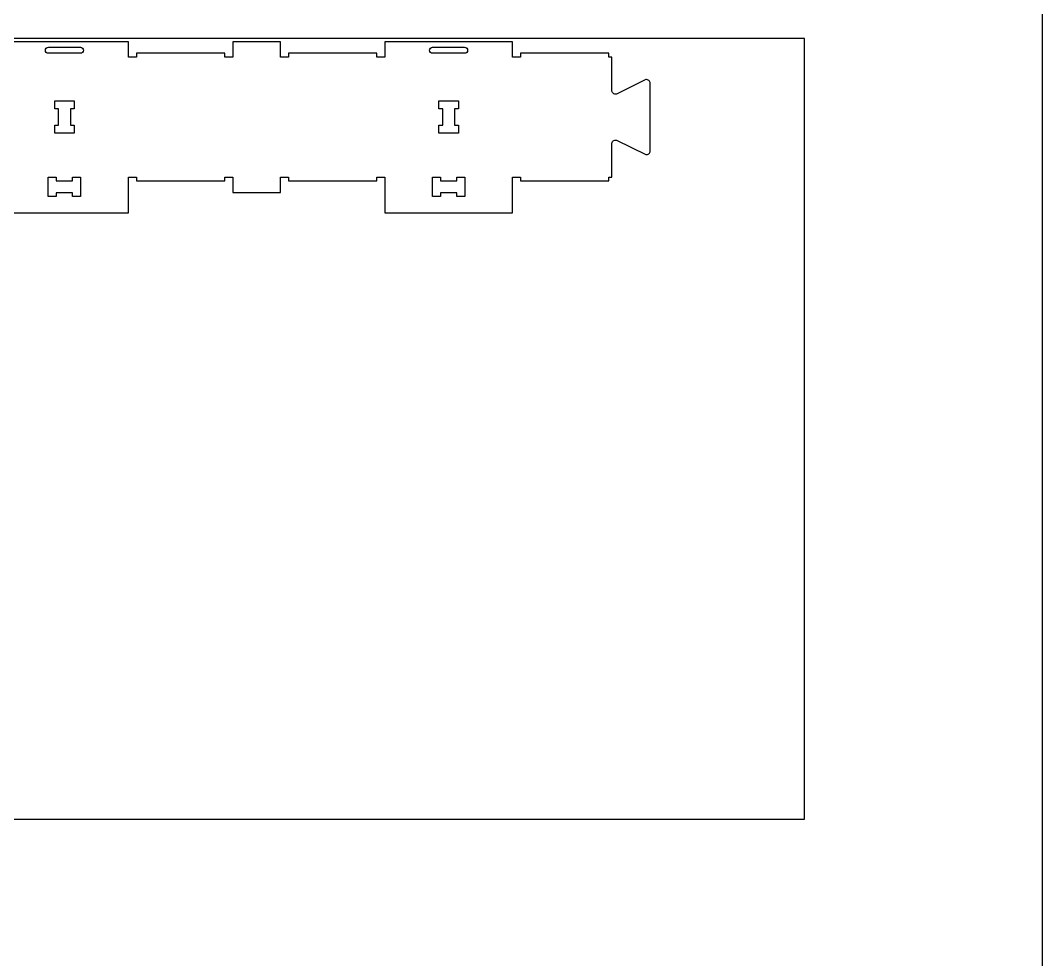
# Model space of a CAD drawing. Extents: x 0 to 4485, y 0 to 10771.
# Drawn here: x 1587 to 3183, y 2810 to 4278 of the extents above; entities that cross this region are included whole.
import ezdxf

# ---------------------------------------------------------------- set-up
doc = ezdxf.new("R2010")
doc.units = 0
for name, color, linetype in [('0_SHEET_SPRUCEPLY_2440X122', 1, 'CONTINUOUS'), ('3_ANYTOOL_CUTTHROUGH_INSID', 4, 'CONTINUOUS'), ('4_ANYTOOL_CUTTHROUGH_OUTSI', 5, 'CONTINUOUS'), ('DONOTCUT', 7, 'CONTINUOUS')]:
    doc.layers.add(name, color=color, linetype=linetype)

msp = doc.modelspace()

# ---------------------------------------------------------------- linework, layer by layer
at = {"layer": '0_SHEET_SPRUCEPLY_2440X122'}
msp.add_lwpolyline([(371.7, 4249.4), (371.7, 3029.4), (2811.7, 3029.4), (2811.7, 4249.4)], close=True, dxfattribs=at)
at = {"layer": '3_ANYTOOL_CUTTHROUGH_INSID', "color": 4}
for points in [[(1630.7, 4235.7), (1680.7, 4235.7, -1), (1680.7, 4226.2), (1630.7, 4226.2, -1)], [(2230.7, 4235.7), (2280.7, 4235.7, -1), (2280.7, 4226.2), (2230.7, 4226.2, -1)]]:
    msp.add_lwpolyline(points, format="xyb", close=True, dxfattribs=at)
for points in [[(1646.5, 4113.6), (1646.5, 4139.1), (1640.5, 4139.1), (1640.5, 4151.6), (1671, 4151.6), (1671, 4139.1), (1665, 4139.1), (1665, 4113.6), (1671, 4113.6), (1671, 4101.1), (1640.5, 4101.1), (1640.5, 4113.6)], [(2246.5, 4113.6), (2246.5, 4139.1), (2240.5, 4139.1), (2240.5, 4151.6), (2271, 4151.6), (2271, 4139.1), (2265, 4139.1), (2265, 4113.6), (2271, 4113.6), (2271, 4101.1), (2240.5, 4101.1), (2240.5, 4113.6)], [(1668.5, 4008.2), (1643, 4008.2), (1643, 4002.2), (1630.5, 4002.2), (1630.5, 4032.7), (1643, 4032.7), (1643, 4026.7), (1668.5, 4026.7), (1668.5, 4032.7), (1681, 4032.7), (1681, 4002.2), (1668.5, 4002.2)], [(2268.5, 4008.2), (2243, 4008.2), (2243, 4002.2), (2230.5, 4002.2), (2230.5, 4032.7), (2243, 4032.7), (2243, 4026.7), (2268.5, 4026.7), (2268.5, 4032.7), (2281, 4032.7), (2281, 4002.2), (2268.5, 4002.2)]]:
    msp.add_lwpolyline(points, close=True, dxfattribs=at)
at = {"layer": '4_ANYTOOL_CUTTHROUGH_OUTSI', "color": 5}
msp.add_lwpolyline([(1556, 3976.7), (1755.5, 3976.7), (1755.5, 4032.7), (1768, 4032.7), (1768, 4026.7), (1906, 4026.7), (1906, 4032.7), (1918.5, 4032.7), (1918.5, 4008.7), (1993, 4008.7), (1993, 4032.7), (2005.5, 4032.7), (2005.5, 4026.7), (2143.5, 4026.7), (2143.5, 4032.7), (2156, 4032.7), (2156, 3976.7), (2355.5, 3976.7), (2355.5, 4032.4), (2355.5, 4032.7), (2368, 4032.7), (2368, 4026.7), (2506, 4026.7), (2506, 4032.7), (2510.5, 4032.7), (2510.5, 4084.3), (2510.5, 4084.3, -0.463455), (2517.8, 4090.5), (2517.8, 4090.5), (2517.8, 4090.5), (2563.8, 4067.8), (2563.8, 4067.8, 0.461531), (2570.5, 4073.5), (2570.5, 4179.3, 0.461531), (2563.8, 4185), (2517.8, 4162.4), (2517.8, 4162.3), (2517.8, 4162.3), (2517.8, 4162.3, -0.463455), (2510.5, 4168.5), (2510.5, 4220.2), (2506, 4220.2), (2506, 4226.2), (2368, 4226.2), (2368, 4220.2), (2355.5, 4220.2), (2355.5, 4220.4), (2355.5, 4244.2), (2156, 4244.2), (2156, 4220.2), (2143.5, 4220.2), (2143.5, 4226.2), (2005.5, 4226.2), (2005.5, 4220.2), (1993, 4220.2), (1993, 4244.2), (1918.5, 4244.2), (1918.5, 4220.2), (1906, 4220.2), (1906, 4226.2), (1768, 4226.2), (1768, 4220.2), (1755.5, 4220.2), (1755.5, 4244.2), (1556, 4244.2)], format="xyb", dxfattribs=at)
at = {"layer": 'DONOTCUT'}
msp.add_lwpolyline([(0, 0), (3183.4, 0), (3183.4, 7593.4), (0, 7593.4)], close=True, dxfattribs=at)

doc.saveas('drawing.dxf')
